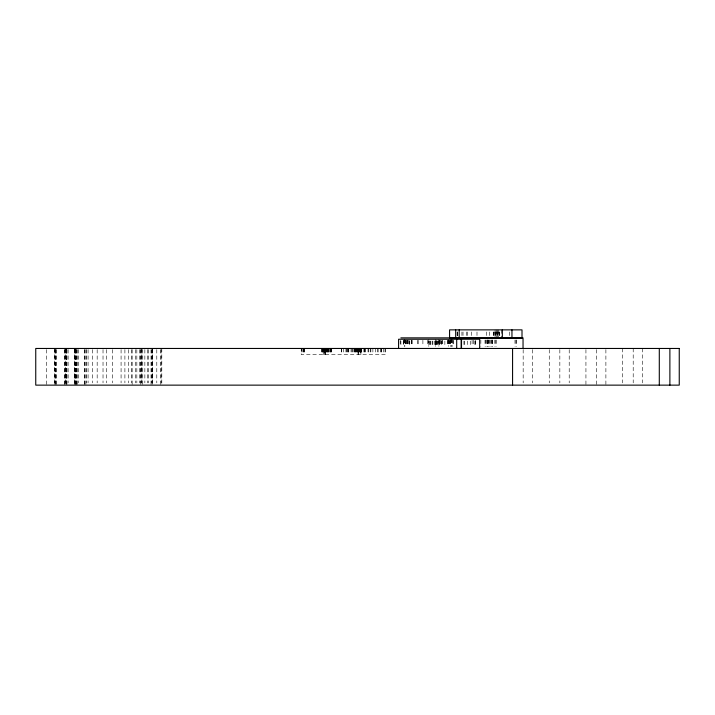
<?xml version="1.0" encoding="UTF-8"?>
<svg xmlns="http://www.w3.org/2000/svg" width="715" height="715" viewBox="0 0 715 715"><rect width="100%" height="100%" fill="white"/><g stroke="black" fill="none" stroke-linecap="round" stroke-linejoin="round"><path stroke-width="0.54" stroke-dasharray="3.58 2.68" d="M642.571 348.455L642.571 382.909M633.204 348.455L633.204 382.909M622.613 348.455L622.613 382.909M605.891 349.564L605.891 385.135M596.525 349.564L596.525 385.135M585.934 349.564L585.934 385.135M569.212 349.564L569.212 382.909M559.845 349.564L559.845 382.909M549.254 349.564L549.254 382.909M532.532 349.564L532.532 382.909M523.166 349.564L523.166 382.909M516.257 339.983L516.257 346.337M515.98 339.983L515.98 346.337M514.997 339.983L514.997 346.337M509.33 331.957L509.33 337.185M501.358 329.865L501.358 337.185M499.606 331.957L499.606 337.185M499.061 331.957L499.061 337.185M498.954 331.957L498.954 337.185M498.623 329.865L498.623 337.185M497.425 331.957L497.425 337.185M497.318 329.865L497.318 337.185M497.095 331.957L497.095 337.185M496.836 331.957L496.836 337.185M496.335 329.865L496.326 337.185M496.058 339.983L496.058 346.337M495.924 339.983L495.924 346.337M495.459 331.957L495.459 337.185M495.352 331.957L495.352 337.185M495.075 329.865L495.075 337.185M494.816 339.983L494.816 346.337M494.691 331.957L494.691 337.185M493.779 331.957L493.779 337.185M493.627 331.957L493.627 337.185M492.599 339.983L492.599 346.337M492.322 339.983L492.322 346.337M491.911 339.983L491.911 346.337M491.777 339.983L491.777 346.337M490.249 339.983L490.249 346.337M489.695 339.983L489.695 346.337M489.56 331.957L489.56 337.185M488.872 339.983L488.872 346.337M488.694 339.983L488.694 346.337M487.773 339.983L487.773 346.337M487.344 339.983L487.344 346.337M487.21 339.983L487.21 346.337M486.379 339.983L486.307 346.337M486.28 331.957L486.28 337.185M485.691 339.983L485.691 346.337M485.029 339.983L485.029 346.337M480.846 339.983L480.846 346.337M476.994 331.957L476.994 337.185M475.591 341.037L475.591 346.337M475.225 340.269L475.225 346.409M474.894 341.037L474.894 346.337M473.303 340.269L473.303 346.409M472.097 340.269L472.097 346.409M471.641 331.957L471.641 337.185M470.327 341.037L470.327 346.337M467.565 341.037L467.565 346.337M467.387 331.957L467.387 337.185M466.618 331.957L466.618 337.185M464.241 341.037L464.241 346.337M463.964 341.037L463.964 346.337M463.016 331.957L463.016 337.185M461.926 331.957L461.926 337.185M457.582 331.957L457.582 337.185M457.305 331.957L457.305 337.185M457.117 331.957L457.117 337.185M453.694 340.269L453.81 346.409M452.97 340.269L452.97 346.409M452.613 339.241L452.613 346.409M451.29 339.241L451.165 346.409M451.049 339.241L451.049 346.409M450.924 339.241L450.924 346.409M450.638 340.269L450.638 346.409M450.084 340.269L450.075 346.409M449.646 340.269L449.646 346.409M449.002 340.269L449.002 346.409M448.698 339.241L448.636 346.409M448.278 340.269L448.278 346.409M447.93 340.269L447.93 346.409M447.268 340.269L447.268 346.409M444.873 341.037L444.873 346.337M442.505 340.269L442.63 346.409M442.022 340.269L442.022 346.409M441.414 341.037L441.414 346.337M440.941 340.269L440.941 346.409M440.1 340.269L440.1 346.409M439.761 341.037L439.761 346.337M439.412 340.269L439.412 346.409M439.207 341.037L439.207 346.337M439.019 340.269L439.019 346.409M438.894 339.241L438.894 346.409M438.474 341.037L438.474 346.337M437.294 341.037L437.294 346.337M436.99 341.037L436.99 346.337M436.847 340.269L436.847 346.409M436.436 341.037L436.507 346.337M436.025 341.037L436.025 346.337M435.766 339.241L435.712 346.409M435.471 341.037L435.471 346.337M435.328 341.037L435.328 346.337M434.497 341.037L434.497 346.337M432.843 341.037L432.843 346.337M432.146 341.037L432.146 346.337M430.216 341.037L430.216 346.337M430.108 341.037L430.108 346.337M429.241 341.037L429.241 346.337M428.794 339.241L428.794 346.409M428.553 341.037L428.553 346.337M427.588 340.269L427.588 346.409M422.896 340.269L422.896 346.409M418.204 340.269L418.204 346.409M417.363 340.269L417.363 346.409M412.189 340.269L412.189 346.409M411.474 340.269L411.474 346.409M411.232 340.269L411.232 346.409M409.454 341.037L409.454 346.337M409.186 340.269L409.186 346.409M408.703 340.269L408.703 346.409M407.738 340.269L407.738 346.409M407.443 340.269L407.353 346.409M407.023 340.269L407.023 346.409M406.898 340.269L406.898 346.409M405.923 340.269L405.923 346.409M405.798 340.269L405.798 346.409M405.334 340.269L405.334 346.409M405.226 340.269L405.226 346.409M404.851 339.241L404.851 346.409M404.377 339.241L404.377 346.409M403.895 340.269L403.895 346.409M403.653 340.269L403.653 346.409M403.51 341.037L403.51 346.337M400.883 341.037L400.883 346.337M400.221 340.269L400.221 346.409M385.287 348.455L385.287 354.667L301.23 354.667L301.23 348.455M384.992 348.455L384.992 354.667M383.598 348.455L383.598 354.667M381.649 348.455L381.649 354.667M381.158 348.455L381.158 354.667M380.577 348.455L380.577 354.667M378.137 348.455L378.137 354.667M377.484 348.455L377.484 354.667M375.527 348.455L375.527 354.667M372.881 348.455L372.881 354.667M370.862 348.455L370.862 354.667M370.191 348.455L370.191 354.667M368.332 348.455L368.332 354.667M368.028 348.455L368.028 354.667M365.347 348.455L365.347 354.667M364.9 348.455L364.9 354.667M364.149 348.455L364.149 354.667M363.989 348.455L363.989 354.667M361.71 348.455L361.71 354.667M361.379 348.455L361.459 354.667M361.298 348.455L361.218 354.667M361.057 348.455L361.048 354.667M360.592 348.455L360.592 354.667M360.503 348.455L360.431 354.667M360.342 348.455L360.342 354.667M360.181 348.455L360.181 354.667M360.011 348.455L360.011 354.667M359.52 348.455L359.52 354.667M359.019 348.455L359.019 354.667M358.814 348.455L358.814 354.667M358.403 348.455L358.403 354.667M358.233 348.455L358.215 354.667M358.161 348.455L358.072 354.667L358.027 348.455M357.75 348.455L357.875 354.667M357.491 348.455L357.491 354.667M357.116 348.455L357.116 354.667M356.874 348.455L356.955 354.667M356.544 348.455L356.544 354.667M355.882 348.455L355.882 354.667M355.739 348.455L355.739 354.667M355.176 348.455L355.176 354.667M354.935 348.455L354.935 354.667M354.846 348.455L354.846 354.667M353.979 348.455L353.979 354.667M352.817 348.455L352.817 354.667M351.986 348.455L351.986 354.667M351.038 348.455L351.038 354.667M348.786 348.455L348.786 354.667M348.303 348.455L348.303 354.667M347.973 348.455L347.973 354.667M347.07 348.455L347.07 354.667M346.9 348.455L346.9 354.667M345.953 348.455L345.953 354.667M343.674 348.455L343.674 354.667M341.734 348.455L341.734 354.667M341.538 348.455L341.538 354.667M331.715 348.455L331.715 354.667M331.224 348.455L331.224 354.667M330.723 348.455L330.75 354.667M330.518 348.455L330.518 354.667M330.267 348.455L330.267 354.667M329.365 348.455L329.365 354.667M328.802 348.455L328.802 354.667M328.489 348.455L328.489 354.667M328.328 348.455L328.328 354.667M327.747 348.455L327.747 354.667M327.497 348.455L327.497 354.667M327.13 348.455L327.13 354.667M327.041 348.455L327.041 354.667M326.8 348.455L326.8 354.667M326.469 348.455L326.469 354.667M325.718 348.455L325.718 354.667M325.674 348.455L325.674 354.667M324.932 348.455L324.932 354.667M324.44 348.455L324.44 354.667M324.351 348.455L324.351 354.667M324.19 348.455L324.19 354.667M323.859 348.455L323.859 354.667M322.742 348.455L322.742 354.667M322.492 348.455L322.492 354.667M322.242 348.455L322.242 354.667M322 348.455L322 354.667M321.625 348.455L321.625 354.667M304.554 348.455L304.554 354.667M304.125 348.455L304.125 354.667M303.464 348.455L303.464 354.667M303.089 348.455L303.089 354.667M303.008 348.455L303.008 354.667M301.605 348.455L301.605 354.667M161.804 348.455L161.804 385.135M161.125 349.564L161.143 382.909M160.392 349.564L160.392 385.135M156.791 349.564L156.791 382.909M152.492 349.564L152.492 382.909M152.429 348.455L152.429 385.135M152.125 349.564L152.125 385.135M151.75 349.564L151.777 382.909M151.026 349.564L151.026 385.135M148.693 349.564L148.693 382.909M147.424 349.564L147.424 382.909M144.859 349.564L144.859 382.909M142.75 349.564L142.75 385.135M141.847 348.455L141.847 385.135M141.168 349.564L141.186 382.909M141.034 349.564L141.034 382.909M140.435 349.564L140.435 385.135M139.318 349.564L139.318 382.909M136.833 349.564L136.833 382.909M135.493 349.564L135.493 382.909M132.159 349.564L132.159 385.135M131.667 349.564L131.667 382.909M128.727 349.564L128.727 382.909M124.902 349.564L124.902 382.909M121.076 349.564L121.076 382.909M112.389 349.564L112.389 382.909M106.535 349.564L106.535 382.909M103.023 349.564L103.023 382.909M97.169 349.564L97.169 382.909M92.432 349.564L92.432 382.909M88.079 349.564L88.079 382.909M86.613 349.564L86.613 382.909M85.934 349.564L85.934 385.135M84.87 349.564L84.87 385.135M84.361 349.564L84.361 385.135M78.704 349.564L78.704 382.909M77.247 349.564L77.247 385.135M76.568 349.564L76.568 385.135M76.317 349.564L76.317 385.135M75.862 349.564L75.862 385.135M75.495 349.564L75.495 385.135M75.227 349.564L75.245 382.909M74.995 349.564L74.995 385.135M74.682 349.564L74.682 385.135M74.566 348.455L74.566 382.909M68.122 349.564L68.122 382.909M66.942 349.564L66.942 385.135M66.656 349.564L66.656 382.909M66.495 349.564L66.495 385.135M65.977 349.564L65.977 385.135M65.86 349.564L65.869 382.909M65.199 348.455L65.315 385.135M64.913 349.564L64.913 385.135M64.404 349.564L64.404 385.135M56.351 349.564L56.351 385.135M55.904 349.564L55.904 385.135M55.707 349.564L55.707 385.135M55.27 349.564L55.278 382.909M54.724 349.564L54.724 385.135M54.608 348.455L54.608 382.909M46.341 349.564L46.341 385.135M360.887 354.667L360.887 348.455L360.798 354.667M358.653 354.667L358.653 348.455L358.564 354.667M325.468 354.667L325.468 348.455L325.397 354.667M325.128 354.667L325.128 348.455L325.102 354.667M324.69 354.667L324.69 348.455L324.601 354.667M323.243 354.667L323.243 348.455L323.153 354.667"/><path stroke-width="1.07" d="M400.883 337.864L523.04 337.864L523.04 348.455M459.468 338.231L522.004 338.231L522.004 329.865L449.574 329.865L449.574 338.231L459.191 338.231L459.191 329.865M669.884 348.455L669.884 385.135M659.293 348.455L659.293 385.135M512.575 348.455L512.575 385.135M511.958 329.865L511.958 338.231M502.341 329.865L502.341 338.231M479.676 348.455L479.676 339.241L398.595 339.241L398.595 348.455M461.515 339.241L461.515 348.455M461.148 339.241L461.148 348.455M456.697 339.241L456.697 348.455M455.696 329.865L455.696 338.231M679.25 348.455L35.75 348.455L35.75 385.135L679.25 385.135L679.25 348.455"/></g></svg>
